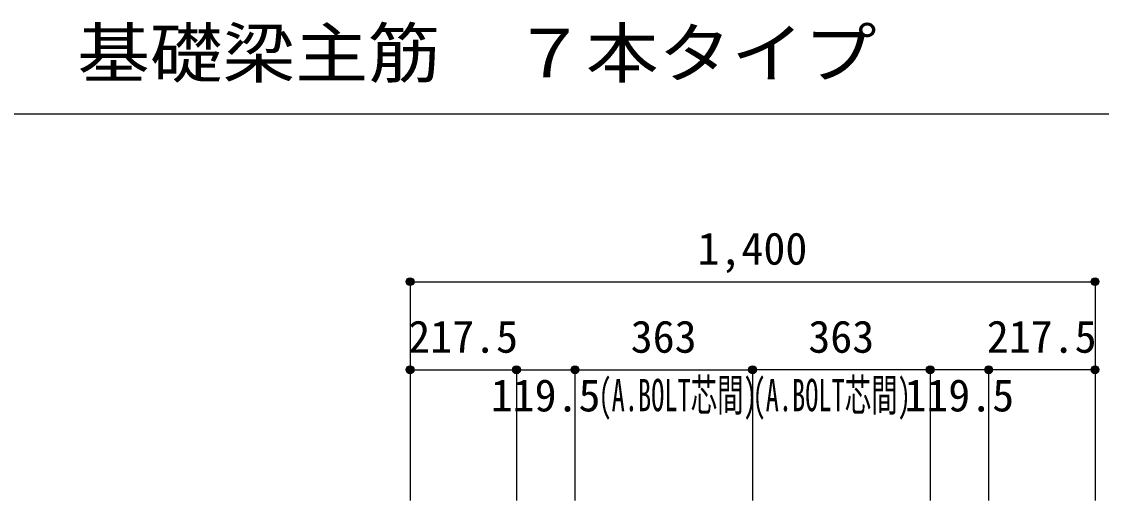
# Model space of a CAD drawing. Units: millimetres at full size, sheet at 1:30. Extents: x -5973 to 5954, y -4195 to 4201.
# Drawn here: x -942 to 1265, y -1012 to -33 of the extents above; entities that cross this region are included whole.
import ezdxf
from ezdxf.enums import TextEntityAlignment as Align

# ---------------------------------------------------------------- set-up
doc = ezdxf.new("R2010")
doc.units = ezdxf.units.MM
doc.header["$LTSCALE"] = 30
doc.header["$PDMODE"] = 32
doc.header["$PDSIZE"] = 15
for name, color, linetype in [('0-7_文字', 4, 'Continuous'), ('0-D_寸法', 4, 'Continuous'), ('6-7_文字', 7, 'Continuous'), ('F-0_枠', 6, 'Continuous')]:
    doc.layers.add(name, color=color, linetype=linetype)
doc.styles.add('ＭＳ ゴシック', font='')
doc.styles.get('ＭＳ ゴシック').set_extended_font_data('MS Gothic')

msp = doc.modelspace()

# ---------------------------------------------------------------- linework, layer by layer
at = {"layer": '0-D_寸法'}
for p, q in [((-147.56, -565.12), (-147.56, -745.12)), ((-147.56, -565.12), (-147.56, -745.12)), ((-147.56, -565.12), (1252.44, -565.12)), ((-147.56, -565.12), (1252.44, -565.12)), ((1252.44, -565.12), (1252.44, -1012.16)), ((-147.56, -745.12), (-147.56, -1012.16)), ((-147.56, -745.12), (69.94, -745.12)), ((69.94, -745.12), (69.94, -1012.16)), ((69.94, -745.12), (189.44, -745.12)), ((189.44, -745.12), (189.44, -1012.16)), ((189.44, -745.12), (552.44, -745.12)), ((915.44, -745.12), (552.44, -745.12)), ((552.44, -745.12), (552.44, -1012.16)), ((1034.94, -745.12), (915.44, -745.12)), ((915.44, -745.12), (915.44, -1012.16)), ((1252.44, -745.12), (1034.94, -745.12)), ((1034.94, -745.12), (1034.94, -1012.16))]:
    msp.add_line(p, q, dxfattribs=at)
for centre, radius in [((-147.56, -565.12), 8), ((-147.56, -565.12), 7.2), ((-147.56, -565.12), 6.4), ((-147.56, -565.12), 5.6), ((-147.56, -565.12), 4.8), ((-147.56, -565.12), 4), ((-147.56, -565.12), 3.2), ((-147.56, -565.12), 2.4), ((-147.56, -565.12), 1.6), ((-147.56, -565.12), 0.8), ((1252.44, -565.12), 8), ((1252.44, -565.12), 7.2), ((1252.44, -565.12), 6.4), ((1252.44, -565.12), 5.6), ((1252.44, -565.12), 4.8), ((1252.44, -565.12), 4), ((1252.44, -565.12), 3.2), ((1252.44, -565.12), 2.4), ((1252.44, -565.12), 1.6), ((1252.44, -565.12), 0.8), ((-147.56, -745.12), 8), ((-147.56, -745.12), 7.2), ((-147.56, -745.12), 6.4), ((-147.56, -745.12), 5.6), ((-147.56, -745.12), 4.8), ((-147.56, -745.12), 4), ((-147.56, -745.12), 3.2), ((-147.56, -745.12), 2.4), ((-147.56, -745.12), 1.6), ((-147.56, -745.12), 0.8), ((69.94, -745.12), 8), ((69.94, -745.12), 7.2), ((69.94, -745.12), 6.4), ((69.94, -745.12), 5.6), ((69.94, -745.12), 4.8), ((69.94, -745.12), 4), ((69.94, -745.12), 3.2), ((69.94, -745.12), 2.4), ((69.94, -745.12), 1.6), ((69.94, -745.12), 0.8), ((189.44, -745.12), 8), ((189.44, -745.12), 7.2), ((189.44, -745.12), 6.4), ((189.44, -745.12), 5.6), ((189.44, -745.12), 4.8), ((189.44, -745.12), 4), ((189.44, -745.12), 3.2), ((189.44, -745.12), 2.4), ((189.44, -745.12), 1.6), ((189.44, -745.12), 0.8), ((552.44, -745.12), 8), ((552.44, -745.12), 7.2), ((552.44, -745.12), 6.4), ((552.44, -745.12), 5.6), ((552.44, -745.12), 4.8), ((552.44, -745.12), 4), ((552.44, -745.12), 3.2), ((552.44, -745.12), 2.4), ((552.44, -745.12), 1.6), ((552.44, -745.12), 0.8), ((915.44, -745.12), 8), ((915.44, -745.12), 7.2), ((915.44, -745.12), 6.4), ((915.44, -745.12), 5.6), ((915.44, -745.12), 4.8), ((915.44, -745.12), 4), ((915.44, -745.12), 3.2), ((915.44, -745.12), 2.4), ((915.44, -745.12), 1.6), ((915.44, -745.12), 0.8), ((1034.94, -745.12), 8), ((1034.94, -745.12), 7.2), ((1034.94, -745.12), 6.4), ((1034.94, -745.12), 5.6), ((1034.94, -745.12), 4.8), ((1034.94, -745.12), 4), ((1034.94, -745.12), 3.2), ((1034.94, -745.12), 2.4), ((1034.94, -745.12), 1.6), ((1034.94, -745.12), 0.8), ((1252.44, -745.12), 8), ((1252.44, -745.12), 7.2), ((1252.44, -745.12), 6.4), ((1252.44, -745.12), 5.6), ((1252.44, -745.12), 4.8), ((1252.44, -745.12), 4), ((1252.44, -745.12), 3.2), ((1252.44, -745.12), 2.4), ((1252.44, -745.12), 1.6), ((1252.44, -745.12), 0.8)]:
    msp.add_circle(centre, radius, dxfattribs=at)
at = {"layer": '0-D_寸法', "color": 7}
for p in [(-147.56, -565.12), (-147.56, -565.12), (1252.44, -565.12), (-147.56, -745.12), (69.94, -745.12), (189.44, -745.12), (552.44, -745.12), (915.44, -745.12), (1034.94, -745.12), (1252.44, -745.12)]:
    msp.add_point(p, dxfattribs=at)
at = {"layer": 'F-0_枠', "color": 2}
msp.add_line((-5972.88, -222.05), (3723.6, -222.05), dxfattribs=at)

# ---------------------------------------------------------------- texts
at = {"layer": '0-7_文字', "style": 'ＭＳ ゴシック', "width": 0.6}
for p in [(237.51, -849.64), (552.36, -849.64)]:
    msp.add_text('(A.BOLT芯間)', height=65.98, dxfattribs=at).set_placement(p, align=Align.BOTTOM_LEFT)
at = {"layer": '0-D_寸法', "style": 'ＭＳ ゴシック'}
for s, p in [('1,400', (439.94, -550.12)), ('217.5', (-151.31, -730.12)), ('363', (303.44, -730.12)), ('363', (666.44, -730.12)), ('217.5', (1031.19, -730.12)), ('119.5', (17.19, -850.12)), ('119.5', (862.69, -850.12))]:
    msp.add_text(s, height=65.98, dxfattribs=at).set_placement(p, align=Align.BOTTOM_LEFT)
at = {"layer": '6-7_文字', "color": 2, "style": 'ＭＳ ゴシック', "width": 1.1}
msp.add_text('\u3000\u3000基礎梁主筋\u3000７本タイプ', height=98.97, dxfattribs=at).set_placement((-1124.64, -177.05), align=Align.BOTTOM_LEFT)

doc.saveas('drawing.dxf')
